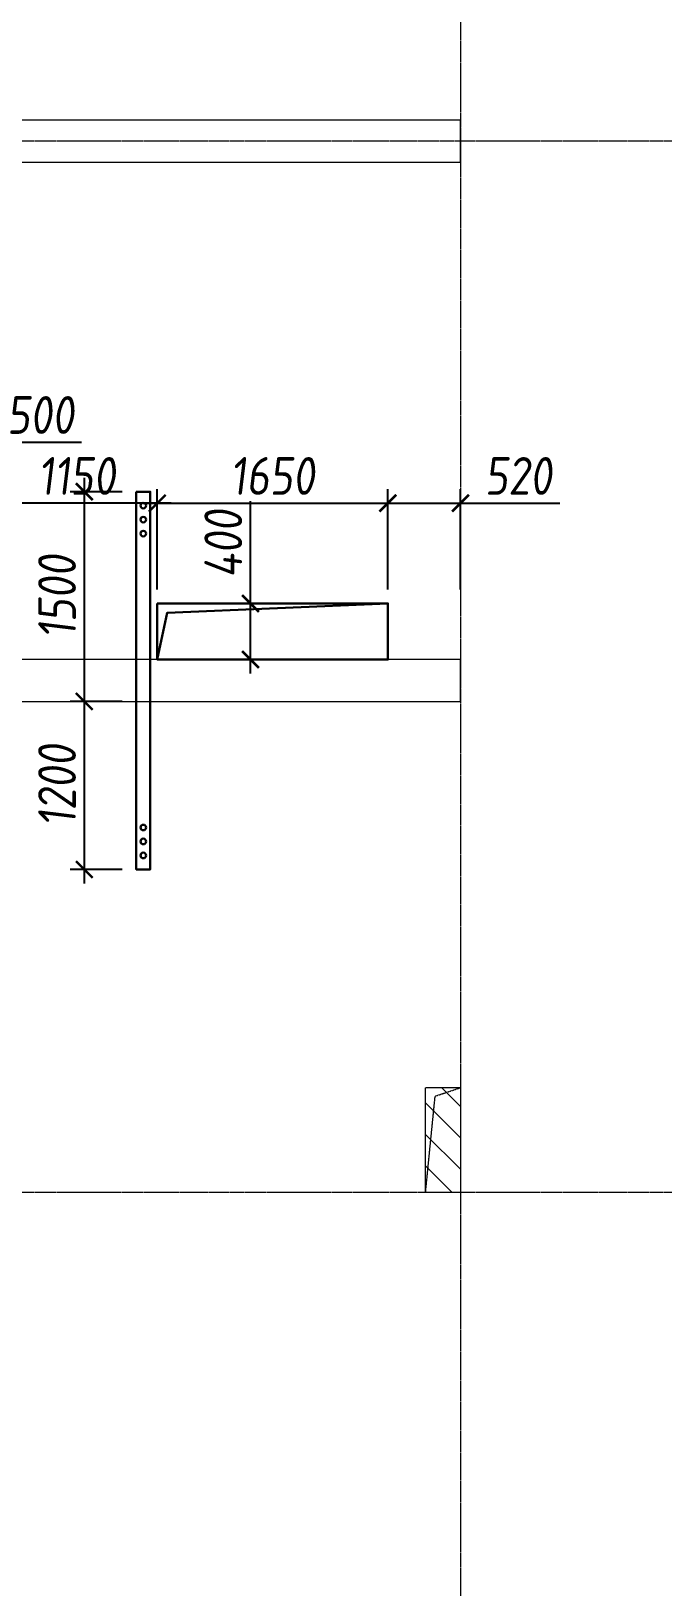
# Model space of a CAD drawing. Header units: millimetres. Extents: x -233751 to 529254, y -907864 to 285890.
# Drawn here: x 106365 to 110885, y 72345 to 83473 of the extents above; entities that cross this region are included whole.
import ezdxf

# ---------------------------------------------------------------- set-up
doc = ezdxf.new("R2010")
doc.units = ezdxf.units.MM
doc.linetypes.add('ADSK_Штриховая_ш2 п1', pattern=[3, 2, -1])
doc.linetypes.add('осевая', pattern=[2, 1.25, -0.25, 0.25, -0.25])
doc.layers.get('0').update_dxf_attribs({"lineweight": 30})
doc.layers.get('Defpoints').update_dxf_attribs({"lineweight": 0})
for name, color, linetype, lineweight in [('КР_БалкиЖБ', 7, 'ADSK_Штриховая_ш2 п1', 5), ('КР_Металл', 3, 'Continuous', 30), ('КР_Новые отверстия', 5, 'Continuous', 30), ('КР_Оси', 7, 'Continuous', 5), ('КР_Размеры отверстия', 7, 'Continuous', 5), ('КР_Размеры усиление', 1, 'Continuous', 5), ('КР_Сущ отверстия', 6, 'Continuous', 15)]:
    doc.layers.add(name, color=color, linetype=linetype, lineweight=lineweight)
doc.styles.add('ISOCPEUR', font='isocpeur.ttf', dxfattribs={"width": 0.85, "oblique": 7})
doc.dimstyles.new('R_100', dxfattribs={"dimtxt": 270, "dimasz": 120, "dimexe": 100, "dimexo": 100, "dimgap": 60, "dimtad": 1, "dimdec": 0, "dimrnd": 5, "dimzin": 0, "dimdsep": 46, "dimtxsty": 'ISOCPEUR', "dimblk": 'ARCHTICK', "dimcen": 0, "dimdle": 100, "dimclrd": 256, "dimclre": 256, "dimclrt": 256, "dimadec": 0, "dimazin": 0, "dimtfac": 2, "dimtdec": 0, "dimtmove": 0, "dimatfit": 3, "dimfxl": 1, "dimtvp": 3, "dimtfill": 1, "dimtolj": 1, "dimtzin": 0, "dimarcsym": 0})

# ---------------------------------------------------------------- blocks, each defined once
blk = doc.blocks.new('*U2036')
at = {"color": 0, "linetype": 'ByBlock', "lineweight": -2, "ltscale": 10}
blk.add_line((0, 0), (-74924, 0), dxfattribs=at)
blk = doc.blocks.new('*U2037')
at = {"color": 0, "linetype": 'ByBlock', "lineweight": -2, "ltscale": 10}
blk.add_line((0, 0), (-74924, 0), dxfattribs=at)
blk = doc.blocks.new('*U2052')
at = {"color": 0, "linetype": 'ByBlock', "lineweight": -2, "ltscale": 10}
blk.add_line((0, 0), (0, -34307), dxfattribs=at)
blk = doc.blocks.new('_ArchTick')
at = {"color": 0, "linetype": 'ByBlock', "const_width": 0.15}
blk.add_lwpolyline([(-0.5, -0.5), (0.5, 0.5)], dxfattribs=at)
blk = doc.blocks.new('*D911')
at = {"layer": 'Defpoints', "color": 0, "transparency": 16777216}
for p in [(106118, 80096), (105618, 79378), (106118, 79378)]:
    blk.add_point(p, dxfattribs=at)
at = {"layer": 'КР_Размеры отверстия', "lineweight": -2, "transparency": 16777216}
for p, q in [((105868, 80096), (106138, 80532)), ((106138, 80532), (106727, 80532)), ((105618, 79478), (105618, 80196)), ((106118, 79478), (106118, 80196)), ((105518, 80096), (106218, 80096))]:
    blk.add_line(p, q, dxfattribs=at)
at = {"layer": 'КР_Размеры отверстия', "lineweight": -2, "transparency": 16777216, "xscale": 120, "yscale": 120, "zscale": 120, "rotation": 180}
blk.add_blockref('_ArchTick', (105618, 80096), dxfattribs=at)
at = {"layer": 'КР_Размеры отверстия', "lineweight": -2, "transparency": 16777216, "xscale": 120, "yscale": 120, "zscale": 120}
blk.add_blockref('_ArchTick', (106118, 80096), dxfattribs=at)
at = {"layer": 'КР_Размеры отверстия', "transparency": 16777216, "insert": (106433, 80727), "char_height": 270, "attachment_point": 5, "style": 'ISOCPEUR', "bg_fill": 3, "box_fill_scale": 1.1, "bg_fill_color": 256, "bg_fill_true_color": 13158600, "bg_fill_transparency": 0}
blk.add_mtext('\\A1;500', dxfattribs=at)
blk = doc.blocks.new('*D912')
at = {"layer": 'Defpoints', "color": 0, "transparency": 16777216}
for p in [(106118, 80096), (106118, 79378), (107268, 79378)]:
    blk.add_point(p, dxfattribs=at)
at = {"layer": 'КР_Размеры отверстия', "lineweight": -2, "transparency": 16777216}
for p, q in [((106118, 79478), (106118, 80196)), ((107268, 79478), (107268, 80196)), ((107368, 80096), (106018, 80096))]:
    blk.add_line(p, q, dxfattribs=at)
at = {"layer": 'КР_Размеры отверстия', "lineweight": -2, "transparency": 16777216, "xscale": 120, "yscale": 120, "zscale": 120, "rotation": 180}
blk.add_blockref('_ArchTick', (106118, 80096), dxfattribs=at)
at = {"layer": 'КР_Размеры отверстия', "lineweight": -2, "transparency": 16777216, "xscale": 120, "yscale": 120, "zscale": 120}
blk.add_blockref('_ArchTick', (107268, 80096), dxfattribs=at)
at = {"layer": 'КР_Размеры отверстия', "transparency": 16777216, "insert": (106693, 80291), "char_height": 270, "attachment_point": 5, "style": 'ISOCPEUR', "bg_fill": 3, "box_fill_scale": 1.1, "bg_fill_color": 256, "bg_fill_true_color": 13158600, "bg_fill_transparency": 0}
blk.add_mtext('\\A1;1150', dxfattribs=at)
blk = doc.blocks.new('*D913')
at = {"layer": 'Defpoints', "color": 0, "transparency": 16777216}
for p in [(108918, 80096), (107268, 79378), (108918, 79378)]:
    blk.add_point(p, dxfattribs=at)
at = {"layer": 'КР_Размеры отверстия', "lineweight": -2, "transparency": 16777216}
for p, q in [((107268, 79478), (107268, 80196)), ((108918, 79478), (108918, 80196)), ((107168, 80096), (109018, 80096))]:
    blk.add_line(p, q, dxfattribs=at)
at = {"layer": 'КР_Размеры отверстия', "lineweight": -2, "transparency": 16777216, "xscale": 120, "yscale": 120, "zscale": 120, "rotation": 180}
blk.add_blockref('_ArchTick', (107268, 80096), dxfattribs=at)
at = {"layer": 'КР_Размеры отверстия', "lineweight": -2, "transparency": 16777216, "xscale": 120, "yscale": 120, "zscale": 120}
blk.add_blockref('_ArchTick', (108918, 80096), dxfattribs=at)
at = {"layer": 'КР_Размеры отверстия', "transparency": 16777216, "insert": (108093, 80291), "char_height": 270, "attachment_point": 5, "style": 'ISOCPEUR', "bg_fill": 3, "box_fill_scale": 1.1, "bg_fill_color": 256, "bg_fill_true_color": 13158600, "bg_fill_transparency": 0}
blk.add_mtext('\\A1;1650', dxfattribs=at)
blk = doc.blocks.new('*D974')
at = {"layer": 'Defpoints', "color": 0, "transparency": 16777216}
for p in [(109437, 80096), (108918, 79378), (109437, 79378)]:
    blk.add_point(p, dxfattribs=at)
at = {"layer": 'КР_Размеры отверстия', "lineweight": -2, "transparency": 16777216}
for p, q in [((108918, 79478), (108918, 80196)), ((109437, 79478), (109437, 80196)), ((108818, 80096), (109437, 80096)), ((109437, 80096), (110147, 80096))]:
    blk.add_line(p, q, dxfattribs=at)
at = {"layer": 'КР_Размеры отверстия', "lineweight": -2, "transparency": 16777216, "xscale": 120, "yscale": 120, "zscale": 120, "rotation": 180}
blk.add_blockref('_ArchTick', (108918, 80096), dxfattribs=at)
at = {"layer": 'КР_Размеры отверстия', "lineweight": -2, "transparency": 16777216, "xscale": 120, "yscale": 120, "zscale": 120}
blk.add_blockref('_ArchTick', (109437, 80096), dxfattribs=at)
at = {"layer": 'КР_Размеры отверстия', "transparency": 16777216, "insert": (109852, 80291), "char_height": 270, "attachment_point": 5, "style": 'ISOCPEUR', "bg_fill": 3, "box_fill_scale": 1.1, "bg_fill_color": 256, "bg_fill_true_color": 13158600, "bg_fill_transparency": 0}
blk.add_mtext('\\A1;520', dxfattribs=at)
blk = doc.blocks.new('*D975')
at = {"layer": 'Defpoints', "color": 0, "transparency": 16777216}
for p in [(107935, 79378), (108093, 79378), (108093, 78978)]:
    blk.add_point(p, dxfattribs=at)
at = {"layer": 'КР_Размеры отверстия', "lineweight": -2, "transparency": 16777216}
for p, q in [((107935, 79378), (107935, 80111)), ((107993, 79378), (107835, 79378)), ((107935, 78878), (107935, 79378)), ((107993, 78978), (107835, 78978))]:
    blk.add_line(p, q, dxfattribs=at)
at = {"layer": 'КР_Размеры отверстия', "lineweight": -2, "transparency": 16777216, "xscale": 120, "yscale": 120, "zscale": 120}
for p, rotation in [((107935, 79378), 90), ((107935, 78978), 270)]:
    blk.add_blockref('_ArchTick', p, dxfattribs=dict(at, rotation=rotation))
at = {"layer": 'КР_Размеры отверстия', "transparency": 16777216, "insert": (107740, 79805), "char_height": 270, "attachment_point": 5, "rotation": 90, "style": 'ISOCPEUR', "bg_fill": 3, "box_fill_scale": 1.1, "bg_fill_color": 256, "bg_fill_true_color": 13158600, "bg_fill_transparency": 0}
blk.add_mtext('\\A1;400', dxfattribs=at)
blk = doc.blocks.new('*D1454')
at = {"layer": 'Defpoints', "color": 0, "transparency": 16777216}
for p in [(107118, 80178), (106746, 78678), (107118, 78678)]:
    blk.add_point(p, dxfattribs=at)
at = {"layer": 'КР_Размеры усиление', "color": 3, "lineweight": -2, "transparency": 16777216}
for p, q in [((106746, 80278), (106746, 78578)), ((107018, 80178), (106646, 80178)), ((107018, 78678), (106646, 78678))]:
    blk.add_line(p, q, dxfattribs=at)
at = {"layer": 'КР_Размеры усиление', "color": 3, "lineweight": -2, "transparency": 16777216, "xscale": 120, "yscale": 120, "zscale": 120}
for p, rotation in [((106746, 80178), 90), ((106746, 78678), 270)]:
    blk.add_blockref('_ArchTick', p, dxfattribs=dict(at, rotation=rotation))
at = {"layer": 'КР_Размеры усиление', "color": 3, "transparency": 16777216, "insert": (106551, 79428), "char_height": 270, "attachment_point": 5, "rotation": 90, "style": 'ISOCPEUR', "bg_fill": 3, "box_fill_scale": 1.1, "bg_fill_color": 256, "bg_fill_true_color": 13158600, "bg_fill_transparency": 0}
blk.add_mtext('\\A1;1500', dxfattribs=at)
blk = doc.blocks.new('*D1455')
at = {"layer": 'Defpoints', "color": 0, "transparency": 16777216}
for p in [(107118, 78678), (106746, 77476), (107118, 77476)]:
    blk.add_point(p, dxfattribs=at)
at = {"layer": 'КР_Размеры усиление', "color": 3, "lineweight": -2, "transparency": 16777216}
for p, q in [((107018, 78678), (106646, 78678)), ((106746, 78778), (106746, 77376)), ((107018, 77476), (106646, 77476))]:
    blk.add_line(p, q, dxfattribs=at)
at = {"layer": 'КР_Размеры усиление', "color": 3, "lineweight": -2, "transparency": 16777216, "xscale": 120, "yscale": 120, "zscale": 120}
for p, rotation in [((106746, 78678), 90), ((106746, 77476), 270)]:
    blk.add_blockref('_ArchTick', p, dxfattribs=dict(at, rotation=rotation))
at = {"layer": 'КР_Размеры усиление', "color": 3, "transparency": 16777216, "insert": (106551, 78077), "char_height": 270, "attachment_point": 5, "rotation": 90, "style": 'ISOCPEUR', "bg_fill": 3, "box_fill_scale": 1.1, "bg_fill_color": 256, "bg_fill_true_color": 13158600, "bg_fill_transparency": 0}
blk.add_mtext('\\A1;1200', dxfattribs=at)

msp = doc.modelspace()

# ---------------------------------------------------------------- hatches: boundary and pattern name
at = {"layer": 'КР_Сущ отверстия'}
h = msp.add_hatch(dxfattribs=at)
h.set_pattern_fill('ANSI31', scale=50, angle=90)
h.paths.add_polyline_path([(109437.5, 75915.7), (109187.5, 75915.7), (109187.5, 75165.7), (109437.5, 75165.7)])

# ---------------------------------------------------------------- linework, layer by layer
at = {"layer": 'КР_БалкиЖБ', "ltscale": 2}
for points in [[(75237.5, 82535.7), (109437.5, 82535.7), (109437.5, 82835.7), (75237.5, 82835.7)], [(75237.5, 78677.5), (109437.5, 78677.5), (109437.5, 78977.5), (75237.5, 78977.5)]]:
    msp.add_lwpolyline(points, close=True, dxfattribs=at)
at = {"layer": 'КР_Металл'}
for centre in [(107167.8, 77776.4), (107167.8, 77676.4), (107167.8, 77576.4)]:
    msp.add_circle(centre, 20, dxfattribs=at)
at = {"layer": 'КР_Новые отверстия'}
msp.add_lwpolyline([(107267.8, 79378.5), (108917.8, 79378.5), (108917.8, 78977.3), (107267.8, 78977.3)], close=True, dxfattribs=at)
msp.add_lwpolyline([(107267.8, 78977.3), (107339.6, 79312.3), (108917.8, 79378.5)], dxfattribs=at)
at = {"layer": 'КР_Сущ отверстия', "linetype": 'ADSK_Штриховая_ш2 п1', "ltscale": 0.3}
msp.add_lwpolyline([(109437.5, 75165.7), (109187.5, 75165.7), (109187.5, 75915.7), (109437.5, 75915.7)], close=True, dxfattribs=at)
msp.add_lwpolyline([(109187.5, 75165.7), (109256.1, 75854.5), (109437.5, 75915.7)], dxfattribs=at)

# ---------------------------------------------------------------- block references
at = {"layer": 'КР_Оси', "linetype": 'осевая'}
for name, p in [('*U2052', (109437.5, 87701.9)), ('*U2037', (129105.9, 82685.7)), ('*U2036', (129105.9, 75165.7))]:
    msp.add_blockref(name, p, dxfattribs=at)

# ---------------------------------------------------------------- dimensions: what is measured, and where the dimension line sits
at = {"layer": 'КР_Размеры отверстия'}
dim = msp.add_linear_dim(base=(106117.8, 80096.2), p1=(105617.8, 79378.5), p2=(106117.8, 79378.5), dimstyle='R_100', override={"dimpost": '\\X', "dimtmove": 1}, dxfattribs=at)
dim.commit()
dim.dimension.update_dxf_attribs({"geometry": '*D911', "text_midpoint": (106198, 80532), "dimtype": 160})

# ---------------------------------------------------------------- next in the draw order: dimensions: what is measured, and where the dimension line sits
dim = msp.add_linear_dim(base=(106117.8, 80096.2), p1=(107267.8, 79378.5), p2=(106117.8, 79378.5), dimstyle='R_100', override={"dimpost": '\\X'}, dxfattribs=at)
dim.commit()
dim.dimension.update_dxf_attribs({"geometry": '*D912', "text_midpoint": (106692.8, 80291.2)})

# ---------------------------------------------------------------- next in the draw order: dimensions: what is measured, and where the dimension line sits
dim = msp.add_linear_dim(base=(108917.8, 80096.2), p1=(107267.8, 79378.5), p2=(108917.8, 79378.5), dimstyle='R_100', override={"dimpost": '\\X'}, dxfattribs=at)
dim.commit()
dim.dimension.update_dxf_attribs({"geometry": '*D913', "text_midpoint": (108092.8, 80291.2)})

# ---------------------------------------------------------------- next in the draw order: linework, layer by layer
at = {"layer": 'КР_Металл'}
msp.add_lwpolyline([(107117.8, 80178.3), (107217.8, 80178.3), (107217.8, 77476.4), (107117.8, 77476.4)], close=True, dxfattribs=at)
for centre in [(107167.8, 80078.3), (107167.8, 79978.3), (107167.8, 79878.3)]:
    msp.add_circle(centre, 20, dxfattribs=at)

# ---------------------------------------------------------------- next in the draw order: dimensions: what is measured, and where the dimension line sits
at = {"layer": 'КР_Размеры отверстия'}
dim = msp.add_linear_dim(base=(109437.5, 80096.2), p1=(108917.8, 79378.5), p2=(109437.5, 79378.5), dimstyle='R_100', override={"dimpost": '\\X'}, dxfattribs=at)
dim.commit()
dim.dimension.update_dxf_attribs({"geometry": '*D974', "text_midpoint": (109852.1, 80291.2)})
dim = msp.add_linear_dim(base=(107934.9, 79378.5), p1=(108092.8, 78977.5), p2=(108092.8, 79378.5), angle=90, dimstyle='R_100', override={"dimpost": '\\X'}, dxfattribs=at)
dim.commit()
dim.dimension.update_dxf_attribs({"geometry": '*D975', "text_midpoint": (107739.9, 79804.5)})

# ---------------------------------------------------------------- next in the draw order: dimensions: what is measured, and where the dimension line sits
at = {"layer": 'КР_Размеры усиление'}
dim = msp.add_linear_dim(base=(106745.7, 78677.5), p1=(107117.8, 80178.3), p2=(107117.8, 78677.5), angle=90, dimstyle='R_100', override={"dimpost": '\\X', "dimclrd": 3, "dimclre": 3, "dimclrt": 3, "dimtmove": 1}, dxfattribs=at)
dim.commit()
dim.dimension.update_dxf_attribs({"geometry": '*D1454', "text_midpoint": (106550.7, 79427.9)})

# ---------------------------------------------------------------- next in the draw order: dimensions: what is measured, and where the dimension line sits
dim = msp.add_linear_dim(base=(106745.7, 77476.4), p1=(107117.8, 78677.5), p2=(107117.8, 77476.4), angle=90, dimstyle='R_100', override={"dimpost": '\\X', "dimclrd": 3, "dimclre": 3, "dimclrt": 3, "dimtmove": 1}, dxfattribs=at)
dim.commit()
dim.dimension.update_dxf_attribs({"geometry": '*D1455', "text_midpoint": (106550.7, 78077)})

doc.saveas('drawing.dxf')
